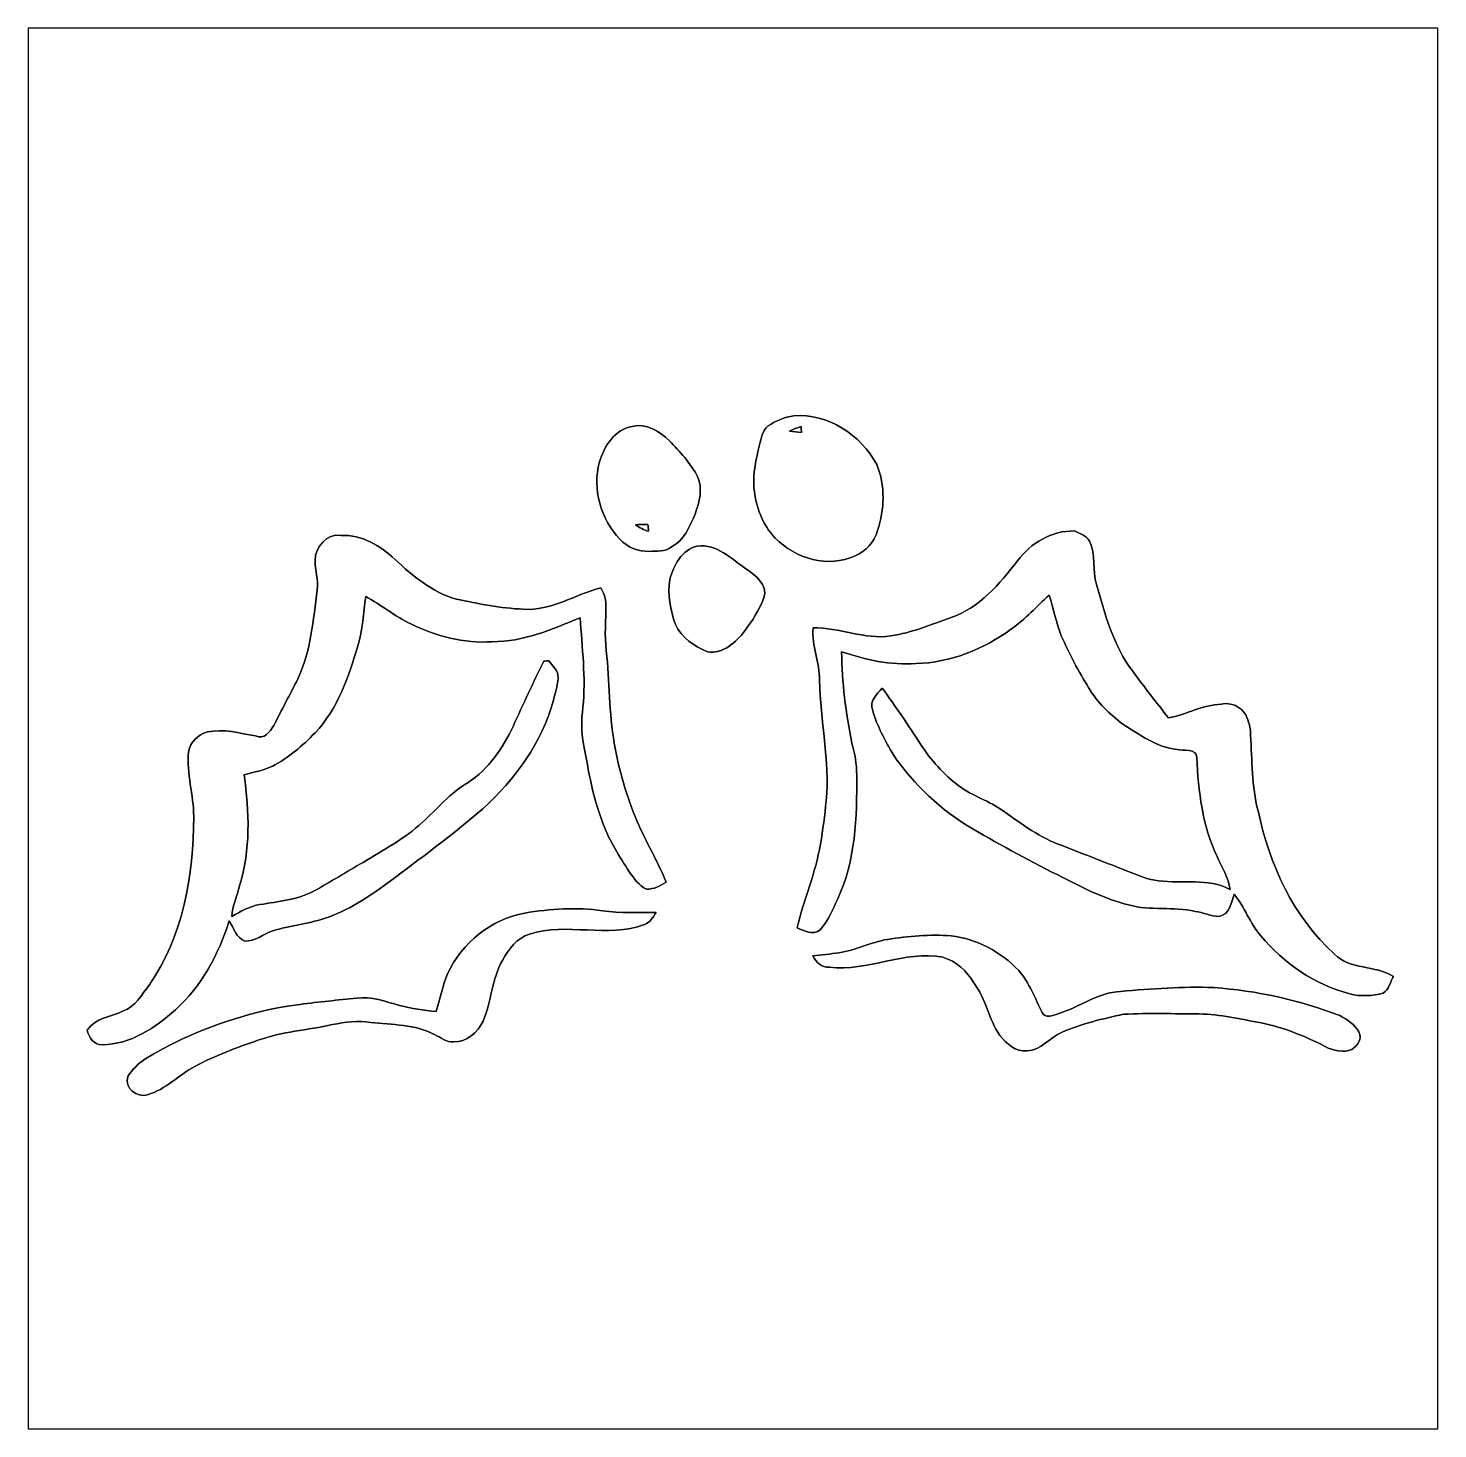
# Model space of a CAD drawing. Header units: centimetres. Extents: x -16.8 to 16.8, y -16.7 to 16.7.
import ezdxf

# ---------------------------------------------------------------- set-up
doc = ezdxf.new("R2010")
doc.units = ezdxf.units.CM
doc.header["$MEASUREMENT"] = 0
doc.layers.add('Layer 1', color=7, linetype='Continuous')

msp = doc.modelspace()

# ---------------------------------------------------------------- linework, layer by layer
at = {"layer": 'Layer 1', "color": 7}
for points, knots in [([(-16.77458, 16.66875), (-16.77458, 16.66875), (16.77458, 16.66875), (16.77458, 16.66875), (16.77458, 16.66875), (16.77458, 16.66875), (16.77458, -16.66875), (16.77458, -16.66875), (16.77458, -16.66875), (16.77458, -16.66875), (-16.77458, -16.66875), (-16.77458, -16.66875), (-16.77458, -16.66875), (-16.77458, -16.66875), (-16.77458, 16.66875), (-16.77458, 16.66875), (-16.77458, 16.66875), (-16.77458, 16.66875), (-16.77458, 16.66875), (-16.77458, 16.66875)], [0, 0, 0, 0, 0.16666667, 0.16666667, 0.16666667, 0.16666667, 0.33333333, 0.33333333, 0.33333333, 0.33333333, 0.5, 0.5, 0.5, 0.5, 0.66666667, 0.66666667, 0.66666667, 0.66666667, 1, 1, 1, 1]), ([(1.44498, 7.44008), (1.22837, 7.41151), (1.01706, 7.32931), (0.83996, 7.20125), (0.83996, 7.20125), (0.70026, 7.09542), (0.66851, 6.91021), (0.62936, 6.75111), (0.62936, 6.75111), (0.55351, 6.41385), (0.47025, 6.06989), (0.49883, 5.72135), (0.49883, 5.72135), (0.54681, 5.28814), (0.69532, 4.85105), (1.00647, 4.53425), (1.00647, 4.53425), (1.48449, 4.04001), (2.26624, 3.81423), (2.91077, 4.1081), (2.91077, 4.1081), (3.16336, 4.21816), (3.36867, 4.44147), (3.43817, 4.71029), (3.43817, 4.71029), (3.60786, 5.21406), (3.62867, 5.78626), (3.4223, 6.28191), (3.4223, 6.28191), (3.0413, 6.98041), (2.26095, 7.51346), (1.44498, 7.44008), (1.44498, 7.44008), (1.44498, 7.44008), (1.44498, 7.44008), (1.44498, 7.44008)], [0, 0, 0, 0, 0.1, 0.1, 0.1, 0.1, 0.2, 0.2, 0.2, 0.2, 0.3, 0.3, 0.3, 0.3, 0.4, 0.4, 0.4, 0.4, 0.5, 0.5, 0.5, 0.5, 0.6, 0.6, 0.6, 0.6, 0.7, 0.7, 0.7, 0.7, 0.8, 0.8, 0.8, 0.8, 1, 1, 1, 1]), ([(-2.39995, 7.19138), (-2.81234, 7.12258), (-3.06634, 6.71759), (-3.17782, 6.34577), (-3.17782, 6.34577), (-3.35562, 5.70089), (-3.14396, 4.98651), (-2.69346, 4.50286), (-2.69346, 4.50286), (-2.51531, 4.31447), (-2.25284, 4.2104), (-1.9939, 4.21499), (-1.9939, 4.21499), (-1.81575, 4.22487), (-1.6129, 4.19594), (-1.46438, 4.32188), (-1.46438, 4.32188), (-1.16769, 4.48028), (-1.02447, 4.8066), (-0.90417, 5.10293), (-0.90417, 5.10293), (-0.79693, 5.38621), (-0.71438, 5.71006), (-0.8442, 6.00146), (-0.8442, 6.00146), (-1.01459, 6.32142), (-1.26647, 6.58671), (-1.51271, 6.84847), (-1.51271, 6.84847), (-1.74449, 7.07108), (-2.06304, 7.27992), (-2.39995, 7.19138), (-2.39995, 7.19138), (-2.39995, 7.19138), (-2.39995, 7.19138), (-2.39995, 7.19138)], [0, 0, 0, 0, 0.1, 0.1, 0.1, 0.1, 0.2, 0.2, 0.2, 0.2, 0.3, 0.3, 0.3, 0.3, 0.4, 0.4, 0.4, 0.4, 0.5, 0.5, 0.5, 0.5, 0.6, 0.6, 0.6, 0.6, 0.7, 0.7, 0.7, 0.7, 0.8, 0.8, 0.8, 0.8, 1, 1, 1, 1]), ([(1.34232, 7.0799), (1.43193, 7.12435), (1.52471, 7.1561), (1.62031, 7.18749), (1.62031, 7.18749), (1.62419, 7.13987), (1.62772, 7.09189), (1.63124, 7.04391), (1.63124, 7.04391), (1.53458, 7.05485), (1.43827, 7.06684), (1.34232, 7.0799)], [0, 0, 0, 0, 0.25, 0.25, 0.25, 0.25, 0.5, 0.5, 0.5, 0.5, 1, 1, 1, 1]), ([(-2.31846, 4.85069), (-2.22109, 4.85316), (-2.12337, 4.85528), (-2.0253, 4.85669), (-2.0253, 4.85669), (-2.02071, 4.80272), (-2.01613, 4.74839), (-2.01154, 4.69406), (-2.01154, 4.69406), (-2.12266, 4.72722), (-2.22885, 4.77626), (-2.31846, 4.85069)], [0, 0, 0, 0, 0.25, 0.25, 0.25, 0.25, 0.5, 0.5, 0.5, 0.5, 1, 1, 1, 1]), ([(6.76945, 3.98921), (6.344, 3.44311), (5.87093, 2.86985), (5.19218, 2.64336), (5.19218, 2.64336), (4.72299, 2.47086), (4.25485, 2.28106), (3.75849, 2.2031), (3.75849, 2.2031), (3.12984, 2.10996), (2.52977, 2.4063), (1.90571, 2.39501), (1.90571, 2.39501), (1.86478, 1.96991), (2.06481, 1.57021), (2.06199, 1.14723), (2.06199, 1.14723), (2.07363, 0.18768), (2.31246, -0.76094), (2.21686, -1.72261), (2.21686, -1.72261), (2.18369, -2.06728), (2.14171, -2.41194), (2.08139, -2.75343), (2.08139, -2.75343), (1.96533, -3.4357), (1.68698, -4.07529), (1.52435, -4.74627), (1.52435, -4.74627), (1.6951, -4.81083), (1.90676, -4.93642), (2.07186, -4.78825), (2.07186, -4.78825), (2.26695, -4.59105), (2.36996, -4.32012), (2.48461, -4.07141), (2.48461, -4.07141), (2.92029, -3.15172), (2.9531, -2.10855), (2.94464, -1.11054), (2.94464, -1.11054), (2.94675, -0.85019), (2.89772, -0.59549), (2.8321, -0.34537), (2.8321, -0.34537), (2.68499, 0.3683), (2.59186, 1.09573), (2.5848, 1.82527), (2.5848, 1.82527), (3.15419, 1.63759), (3.7525, 1.50248), (4.3561, 1.54411), (4.3561, 1.54411), (5.17701, 1.56916), (5.96935, 1.88383), (6.62517, 2.36961), (6.62517, 2.36961), (6.95819, 2.59962), (7.22454, 2.90513), (7.52404, 3.17288), (7.52404, 3.17288), (7.626, 2.85186), (7.69585, 2.5206), (7.81438, 2.20521), (7.81438, 2.20521), (8.00594, 1.77624), (8.22219, 1.35749), (8.47266, 0.95956), (8.47266, 0.95956), (8.67304, 0.61983), (8.96514, 0.34502), (9.27594, 0.10654), (9.27594, 0.10654), (9.67599, -0.14711), (10.08204, -0.44485), (10.56746, -0.49777), (10.56746, -0.49777), (10.71139, -0.54681), (11.03101, -0.45755), (11.03947, -0.6925), (11.03947, -0.6925), (11.07264, -1.49543), (11.17353, -2.31528), (11.52066, -3.04976), (11.52066, -3.04976), (11.62932, -3.30659), (11.79301, -3.54824), (11.83146, -3.83011), (11.83146, -3.83011), (11.30723, -3.55459), (10.69446, -3.69288), (10.13072, -3.6262), (10.13072, -3.6262), (9.87496, -3.60116), (9.64177, -3.49074), (9.40541, -3.39972), (9.40541, -3.39972), (8.88118, -3.19723), (8.35766, -2.99332), (7.83484, -2.78765), (7.83484, -2.78765), (7.31767, -2.60773), (6.87493, -2.27542), (6.43255, -1.96286), (6.43255, -1.96286), (6.102, -1.72332), (5.70124, -1.60796), (5.37245, -1.36525), (5.37245, -1.36525), (5.01438, -1.09008), (4.70359, -0.75318), (4.46334, -0.37006), (4.46334, -0.37006), (4.17442, 0.08361), (3.86327, 0.52246), (3.55388, 0.96238), (3.55388, 0.96238), (3.41947, 0.81986), (3.23779, 0.64664), (3.32493, 0.43039), (3.32493, 0.43039), (3.43006, 0.05468), (3.62338, -0.29175), (3.8167, -0.62865), (3.8167, -0.62865), (4.30812, -1.33809), (4.95018, -1.94451), (5.6956, -2.38231), (5.6956, -2.38231), (6.40045, -2.79329), (7.11835, -3.18276), (7.84825, -3.54718), (7.84825, -3.54718), (8.35131, -3.80753), (8.86425, -4.06153), (9.4167, -4.19911), (9.4167, -4.19911), (9.93316, -4.34305), (10.47997, -4.2351), (11.00102, -4.35257), (11.00102, -4.35257), (11.19117, -4.38326), (11.37426, -4.46652), (11.56794, -4.47252), (11.56794, -4.47252), (11.81347, -4.43336), (11.86886, -4.13879), (11.92495, -3.94406), (11.92495, -3.94406), (12.17859, -4.24533), (12.30207, -4.63479), (12.56206, -4.9343), (12.56206, -4.9343), (13.10852, -5.58871), (13.849, -6.09988), (14.67944, -6.31507), (14.67944, -6.31507), (14.94014, -6.38528), (15.21848, -6.36693), (15.47671, -6.2992), (15.47671, -6.2992), (15.61006, -6.21065), (15.64605, -6.03744), (15.71696, -5.90268), (15.71696, -5.90268), (15.28445, -5.62363), (14.69425, -5.75239), (14.31678, -5.36787), (14.31678, -5.36787), (13.32865, -4.49263), (12.77091, -3.23321), (12.49645, -1.96356), (12.49645, -1.96356), (12.34687, -1.37407), (12.35181, -0.762), (12.32041, -0.15875), (12.32041, -0.15875), (12.32288, 0.00811), (12.27279, 0.17039), (12.20858, 0.32173), (12.20858, 0.32173), (12.0904, 0.51611), (11.85369, 0.63571), (11.62544, 0.57891), (11.62544, 0.57891), (11.18164, 0.56621), (10.79253, 0.33267), (10.36355, 0.25188), (10.36355, 0.25188), (10.07745, 0.62018), (9.78852, 0.98672), (9.5123, 1.36208), (9.5123, 1.36208), (9.05827, 1.9685), (8.85084, 2.71004), (8.65258, 3.42971), (8.65258, 3.42971), (8.54922, 3.76626), (8.63847, 4.13914), (8.48325, 4.46087), (8.48325, 4.46087), (8.40987, 4.5914), (8.25712, 4.64961), (8.12624, 4.70112), (8.12624, 4.70112), (7.5879, 4.71629), (7.08519, 4.41113), (6.76945, 3.98921), (6.76945, 3.98921), (6.76945, 3.98921), (6.76945, 3.98921), (6.76945, 3.98921)], [0, 0, 0, 0, 0.01851852, 0.01851852, 0.01851852, 0.01851852, 0.03703704, 0.03703704, 0.03703704, 0.03703704, 0.05555556, 0.05555556, 0.05555556, 0.05555556, 0.07407407, 0.07407407, 0.07407407, 0.07407407, 0.09259259, 0.09259259, 0.09259259, 0.09259259, 0.11111111, 0.11111111, 0.11111111, 0.11111111, 0.12962963, 0.12962963, 0.12962963, 0.12962963, 0.14814815, 0.14814815, 0.14814815, 0.14814815, 0.16666667, 0.16666667, 0.16666667, 0.16666667, 0.18518519, 0.18518519, 0.18518519, 0.18518519, 0.2037037, 0.2037037, 0.2037037, 0.2037037, 0.22222222, 0.22222222, 0.22222222, 0.22222222, 0.24074074, 0.24074074, 0.24074074, 0.24074074, 0.25925926, 0.25925926, 0.25925926, 0.25925926, 0.27777778, 0.27777778, 0.27777778, 0.27777778, 0.2962963, 0.2962963, 0.2962963, 0.2962963, 0.31481481, 0.31481481, 0.31481481, 0.31481481, 0.33333333, 0.33333333, 0.33333333, 0.33333333, 0.35185185, 0.35185185, 0.35185185, 0.35185185, 0.37037037, 0.37037037, 0.37037037, 0.37037037, 0.38888889, 0.38888889, 0.38888889, 0.38888889, 0.40740741, 0.40740741, 0.40740741, 0.40740741, 0.42592593, 0.42592593, 0.42592593, 0.42592593, 0.44444444, 0.44444444, 0.44444444, 0.44444444, 0.46296296, 0.46296296, 0.46296296, 0.46296296, 0.48148148, 0.48148148, 0.48148148, 0.48148148, 0.5, 0.5, 0.5, 0.5, 0.51851852, 0.51851852, 0.51851852, 0.51851852, 0.53703704, 0.53703704, 0.53703704, 0.53703704, 0.55555556, 0.55555556, 0.55555556, 0.55555556, 0.57407407, 0.57407407, 0.57407407, 0.57407407, 0.59259259, 0.59259259, 0.59259259, 0.59259259, 0.61111111, 0.61111111, 0.61111111, 0.61111111, 0.62962963, 0.62962963, 0.62962963, 0.62962963, 0.64814815, 0.64814815, 0.64814815, 0.64814815, 0.66666667, 0.66666667, 0.66666667, 0.66666667, 0.68518519, 0.68518519, 0.68518519, 0.68518519, 0.7037037, 0.7037037, 0.7037037, 0.7037037, 0.72222222, 0.72222222, 0.72222222, 0.72222222, 0.74074074, 0.74074074, 0.74074074, 0.74074074, 0.75925926, 0.75925926, 0.75925926, 0.75925926, 0.77777778, 0.77777778, 0.77777778, 0.77777778, 0.7962963, 0.7962963, 0.7962963, 0.7962963, 0.81481481, 0.81481481, 0.81481481, 0.81481481, 0.83333333, 0.83333333, 0.83333333, 0.83333333, 0.85185185, 0.85185185, 0.85185185, 0.85185185, 0.87037037, 0.87037037, 0.87037037, 0.87037037, 0.88888889, 0.88888889, 0.88888889, 0.88888889, 0.90740741, 0.90740741, 0.90740741, 0.90740741, 0.92592593, 0.92592593, 0.92592593, 0.92592593, 0.94444444, 0.94444444, 0.94444444, 0.94444444, 0.96296296, 0.96296296, 0.96296296, 0.96296296, 1, 1, 1, 1]), ([(-9.94481, 4.00226), (-9.95433, 3.76661), (-9.86226, 3.53624), (-9.89365, 3.30094), (-9.89365, 3.30094), (-9.9882, 2.58516), (-10.04711, 1.8475), (-10.35579, 1.18357), (-10.35579, 1.18357), (-10.54594, 0.81139), (-10.73997, 0.44062), (-10.93153, 0.06914), (-10.93153, 0.06914), (-11.01937, -0.07938), (-11.15871, -0.27199), (-11.36086, -0.1718), (-11.36086, -0.1718), (-11.74115, -0.11853), (-12.12427, 0.00247), (-12.51056, -0.08255), (-12.51056, -0.08255), (-12.73704, -0.13829), (-12.91731, -0.32103), (-12.95541, -0.55174), (-12.95541, -0.55174), (-13.01962, -1.0735), (-12.82947, -1.58009), (-12.83617, -2.10044), (-12.83617, -2.10044), (-12.833, -3.48968), (-13.08664, -4.94736), (-13.89592, -6.10799), (-13.89592, -6.10799), (-14.07513, -6.33166), (-14.22506, -6.62587), (-14.51434, -6.72359), (-14.51434, -6.72359), (-14.80361, -6.87035), (-15.18461, -6.88622), (-15.37159, -7.18397), (-15.37159, -7.18397), (-15.33102, -7.34519), (-15.20402, -7.54451), (-15.01316, -7.52792), (-15.01316, -7.52792), (-14.34218, -7.52158), (-13.75445, -7.1247), (-13.27115, -6.69678), (-13.27115, -6.69678), (-12.64673, -6.1341), (-12.24527, -5.37175), (-11.98739, -4.58153), (-11.98739, -4.58153), (-11.87697, -4.74698), (-11.82511, -4.98122), (-11.62015, -5.05883), (-11.62015, -5.05883), (-11.37003, -5.06977), (-11.17988, -4.89303), (-10.95551, -4.81824), (-10.95551, -4.81824), (-10.55511, -4.68665), (-10.12931, -4.65878), (-9.72961, -4.52367), (-9.72961, -4.52367), (-9.1761, -4.33881), (-8.6801, -4.0192), (-8.21478, -3.67348), (-8.21478, -3.67348), (-7.44926, -3.10233), (-6.67808, -2.53647), (-5.95595, -1.91029), (-5.95595, -1.91029), (-5.19254, -1.21144), (-4.53637, -0.33867), (-4.27531, 0.67733), (-4.27531, 0.67733), (-4.2224, 0.87242), (-4.15396, 1.06892), (-4.16595, 1.27423), (-4.16595, 1.27423), (-4.18818, 1.41217), (-4.30777, 1.50389), (-4.38397, 1.61184), (-4.38397, 1.61184), (-4.41254, 1.60937), (-4.47005, 1.60514), (-4.49898, 1.60302), (-4.49898, 1.60302), (-4.76179, 1.09396), (-4.99286, 0.56974), (-5.23381, 0.05009), (-5.23381, 0.05009), (-5.48111, -0.46743), (-5.81343, -0.96555), (-6.30238, -1.2827), (-6.30238, -1.2827), (-6.73065, -1.52224), (-7.02769, -1.92158), (-7.3974, -2.23379), (-7.3974, -2.23379), (-7.81015, -2.6289), (-8.32485, -2.88643), (-8.80498, -3.18699), (-8.80498, -3.18699), (-9.19268, -3.41136), (-9.57439, -3.64596), (-9.96633, -3.86292), (-9.96633, -3.86292), (-10.36391, -4.08023), (-10.82181, -4.11798), (-11.26031, -4.191), (-11.26031, -4.191), (-11.5062, -4.22451), (-11.71469, -4.36139), (-11.93024, -4.47252), (-11.93024, -4.47252), (-11.90801, -4.22134), (-11.80677, -3.98604), (-11.74433, -3.74403), (-11.74433, -3.74403), (-11.47692, -2.88996), (-11.5129, -1.98085), (-11.63214, -1.10455), (-11.63214, -1.10455), (-11.40672, -1.0347), (-11.16894, -1.00013), (-10.95587, -0.89535), (-10.95587, -0.89535), (-10.57522, -0.69568), (-10.24714, -0.41099), (-9.94833, -0.10548), (-9.94833, -0.10548), (-9.40541, 0.46496), (-9.14788, 1.23014), (-8.92775, 1.96956), (-8.92775, 1.96956), (-8.80357, 2.34738), (-8.80674, 2.74955), (-8.74219, 3.13831), (-8.74219, 3.13831), (-8.37001, 2.94816), (-8.05215, 2.66629), (-7.6708, 2.49132), (-7.6708, 2.49132), (-7.07319, 2.1904), (-6.40433, 2.02247), (-5.73229, 2.06481), (-5.73229, 2.06481), (-4.99286, 2.06163), (-4.30495, 2.35903), (-3.63608, 2.63737), (-3.63608, 2.63737), (-3.59728, 1.92476), (-3.49814, 1.21179), (-3.57082, 0.49706), (-3.57082, 0.49706), (-3.6128, 0.20708), (-3.6135, -0.08784), (-3.55635, -0.37606), (-3.55635, -0.37606), (-3.43641, -1.01635), (-3.33093, -1.66688), (-3.08645, -2.27471), (-3.08645, -2.27471), (-2.93758, -2.68393), (-2.70051, -3.05329), (-2.4638, -3.41595), (-2.4638, -3.41595), (-2.34844, -3.56447), (-2.24226, -3.74826), (-2.05811, -3.82094), (-2.05811, -3.82094), (-1.88524, -3.83081), (-1.7339, -3.74509), (-1.5942, -3.65619), (-1.5942, -3.65619), (-1.78647, -3.15701), (-2.07469, -2.70263), (-2.28106, -2.21015), (-2.28106, -2.21015), (-2.53683, -1.61572), (-2.71392, -0.98848), (-2.82504, -0.35172), (-2.82504, -0.35172), (-2.95663, 0.37606), (-2.93123, 1.12007), (-3.01519, 1.85314), (-3.01519, 1.85314), (-3.06458, 2.2158), (-3.02048, 2.58092), (-3.02789, 2.94464), (-3.02789, 2.94464), (-3.01625, 3.09069), (-3.07481, 3.22333), (-3.14607, 3.34504), (-3.14607, 3.34504), (-3.7652, 3.19052), (-4.33176, 2.79224), (-4.99181, 2.84021), (-4.99181, 2.84021), (-5.5312, 2.86032), (-6.06249, 2.97462), (-6.59059, 3.07834), (-6.59059, 3.07834), (-7.15539, 3.24026), (-7.62035, 3.62832), (-8.04157, 4.02308), (-8.04157, 4.02308), (-8.39223, 4.34763), (-8.83603, 4.61857), (-9.33168, 4.59705), (-9.33168, 4.59705), (-9.66752, 4.64714), (-9.94692, 4.318), (-9.94481, 4.00226), (-9.94481, 4.00226), (-9.94481, 4.00226), (-9.94481, 4.00226), (-9.94481, 4.00226)], [0, 0, 0, 0, 0.01785714, 0.01785714, 0.01785714, 0.01785714, 0.03571429, 0.03571429, 0.03571429, 0.03571429, 0.05357143, 0.05357143, 0.05357143, 0.05357143, 0.07142857, 0.07142857, 0.07142857, 0.07142857, 0.08928571, 0.08928571, 0.08928571, 0.08928571, 0.10714286, 0.10714286, 0.10714286, 0.10714286, 0.125, 0.125, 0.125, 0.125, 0.14285714, 0.14285714, 0.14285714, 0.14285714, 0.16071429, 0.16071429, 0.16071429, 0.16071429, 0.17857143, 0.17857143, 0.17857143, 0.17857143, 0.19642857, 0.19642857, 0.19642857, 0.19642857, 0.21428571, 0.21428571, 0.21428571, 0.21428571, 0.23214286, 0.23214286, 0.23214286, 0.23214286, 0.25, 0.25, 0.25, 0.25, 0.26785714, 0.26785714, 0.26785714, 0.26785714, 0.28571429, 0.28571429, 0.28571429, 0.28571429, 0.30357143, 0.30357143, 0.30357143, 0.30357143, 0.32142857, 0.32142857, 0.32142857, 0.32142857, 0.33928571, 0.33928571, 0.33928571, 0.33928571, 0.35714286, 0.35714286, 0.35714286, 0.35714286, 0.375, 0.375, 0.375, 0.375, 0.39285714, 0.39285714, 0.39285714, 0.39285714, 0.41071429, 0.41071429, 0.41071429, 0.41071429, 0.42857143, 0.42857143, 0.42857143, 0.42857143, 0.44642857, 0.44642857, 0.44642857, 0.44642857, 0.46428571, 0.46428571, 0.46428571, 0.46428571, 0.48214286, 0.48214286, 0.48214286, 0.48214286, 0.5, 0.5, 0.5, 0.5, 0.51785714, 0.51785714, 0.51785714, 0.51785714, 0.53571429, 0.53571429, 0.53571429, 0.53571429, 0.55357143, 0.55357143, 0.55357143, 0.55357143, 0.57142857, 0.57142857, 0.57142857, 0.57142857, 0.58928571, 0.58928571, 0.58928571, 0.58928571, 0.60714286, 0.60714286, 0.60714286, 0.60714286, 0.625, 0.625, 0.625, 0.625, 0.64285714, 0.64285714, 0.64285714, 0.64285714, 0.66071429, 0.66071429, 0.66071429, 0.66071429, 0.67857143, 0.67857143, 0.67857143, 0.67857143, 0.69642857, 0.69642857, 0.69642857, 0.69642857, 0.71428571, 0.71428571, 0.71428571, 0.71428571, 0.73214286, 0.73214286, 0.73214286, 0.73214286, 0.75, 0.75, 0.75, 0.75, 0.76785714, 0.76785714, 0.76785714, 0.76785714, 0.78571429, 0.78571429, 0.78571429, 0.78571429, 0.80357143, 0.80357143, 0.80357143, 0.80357143, 0.82142857, 0.82142857, 0.82142857, 0.82142857, 0.83928571, 0.83928571, 0.83928571, 0.83928571, 0.85714286, 0.85714286, 0.85714286, 0.85714286, 0.875, 0.875, 0.875, 0.875, 0.89285714, 0.89285714, 0.89285714, 0.89285714, 0.91071429, 0.91071429, 0.91071429, 0.91071429, 0.92857143, 0.92857143, 0.92857143, 0.92857143, 0.94642857, 0.94642857, 0.94642857, 0.94642857, 0.96428571, 0.96428571, 0.96428571, 0.96428571, 1, 1, 1, 1]), ([(-0.84914, 4.33917), (-1.21567, 4.26297), (-1.41076, 3.87914), (-1.50566, 3.5493), (-1.50566, 3.5493), (-1.56669, 3.18876), (-1.48978, 2.81481), (-1.37195, 2.47297), (-1.37195, 2.47297), (-1.22626, 2.15971), (-0.91828, 1.95792), (-0.60995, 1.82598), (-0.60995, 1.82598), (-0.23142, 1.7586), (0.06597, 2.06199), (0.28434, 2.32445), (0.28434, 2.32445), (0.45508, 2.57175), (0.63676, 2.82363), (0.73484, 3.11044), (0.73484, 3.11044), (0.83256, 3.42371), (0.53375, 3.65548), (0.30445, 3.80012), (0.30445, 3.80012), (-0.04128, 4.04107), (-0.38735, 4.40372), (-0.84914, 4.33917), (-0.84914, 4.33917), (-0.84914, 4.33917), (-0.84914, 4.33917), (-0.84914, 4.33917)], [0, 0, 0, 0, 0.11111111, 0.11111111, 0.11111111, 0.11111111, 0.22222222, 0.22222222, 0.22222222, 0.22222222, 0.33333333, 0.33333333, 0.33333333, 0.33333333, 0.44444444, 0.44444444, 0.44444444, 0.44444444, 0.55555556, 0.55555556, 0.55555556, 0.55555556, 0.66666667, 0.66666667, 0.66666667, 0.66666667, 0.77777778, 0.77777778, 0.77777778, 0.77777778, 1, 1, 1, 1]), ([(-4.95406, -4.39455), (-5.75345, -4.53884), (-6.45513, -5.10152), (-6.79274, -5.83671), (-6.79274, -5.83671), (-6.92115, -6.12458), (-6.9663, -6.43855), (-7.06579, -6.73594), (-7.06579, -6.73594), (-7.3593, -6.70595), (-7.65246, -6.6675), (-7.9375, -6.58918), (-7.9375, -6.58918), (-8.27052, -6.50064), (-8.60707, -6.36799), (-8.95773, -6.4202), (-8.95773, -6.4202), (-9.40682, -6.46007), (-9.85485, -6.51051), (-10.30217, -6.56661), (-10.30217, -6.56661), (-11.60851, -6.737), (-12.87321, -7.1942), (-14.00104, -7.87188), (-14.00104, -7.87188), (-14.15486, -7.98442), (-14.30443, -8.11671), (-14.39968, -8.28393), (-14.39968, -8.28393), (-14.50411, -8.55345), (-14.1799, -8.80392), (-13.93261, -8.71573), (-13.93261, -8.71573), (-13.49975, -8.59825), (-13.19777, -8.24406), (-12.80724, -8.04474), (-12.80724, -8.04474), (-12.33135, -7.78475), (-11.82017, -7.59742), (-11.309, -7.42139), (-11.309, -7.42139), (-10.73538, -7.21713), (-10.12331, -7.17726), (-9.5317, -7.04885), (-9.5317, -7.04885), (-9.23219, -6.98288), (-8.92598, -6.95043), (-8.62048, -6.99417), (-8.62048, -6.99417), (-8.11177, -7.06226), (-7.56849, -7.03157), (-7.10459, -7.28416), (-7.10459, -7.28416), (-6.95995, -7.35189), (-6.82096, -7.46972), (-6.65163, -7.45984), (-6.65163, -7.45984), (-6.33624, -7.46972), (-6.07871, -7.2323), (-5.94466, -6.96736), (-5.94466, -6.96736), (-5.75204, -6.49852), (-5.74322, -5.96547), (-5.48887, -5.51886), (-5.48887, -5.51886), (-5.33753, -5.25992), (-5.14668, -4.98828), (-4.8454, -4.89409), (-4.8454, -4.89409), (-3.95288, -4.60481), (-2.98909, -4.9978), (-2.10397, -4.66654), (-2.10397, -4.66654), (-1.97273, -4.61857), (-1.90006, -4.49227), (-1.83056, -4.37974), (-1.83056, -4.37974), (-2.25566, -4.36598), (-2.68393, -4.4069), (-3.1055, -4.33705), (-3.1055, -4.33705), (-3.71934, -4.25168), (-4.34552, -4.2866), (-4.95406, -4.39455), (-4.95406, -4.39455), (-4.95406, -4.39455), (-4.95406, -4.39455), (-4.95406, -4.39455)], [0, 0, 0, 0, 0.04347826, 0.04347826, 0.04347826, 0.04347826, 0.08695652, 0.08695652, 0.08695652, 0.08695652, 0.13043478, 0.13043478, 0.13043478, 0.13043478, 0.17391304, 0.17391304, 0.17391304, 0.17391304, 0.2173913, 0.2173913, 0.2173913, 0.2173913, 0.26086957, 0.26086957, 0.26086957, 0.26086957, 0.30434783, 0.30434783, 0.30434783, 0.30434783, 0.34782609, 0.34782609, 0.34782609, 0.34782609, 0.39130435, 0.39130435, 0.39130435, 0.39130435, 0.43478261, 0.43478261, 0.43478261, 0.43478261, 0.47826087, 0.47826087, 0.47826087, 0.47826087, 0.52173913, 0.52173913, 0.52173913, 0.52173913, 0.56521739, 0.56521739, 0.56521739, 0.56521739, 0.60869565, 0.60869565, 0.60869565, 0.60869565, 0.65217391, 0.65217391, 0.65217391, 0.65217391, 0.69565217, 0.69565217, 0.69565217, 0.69565217, 0.73913043, 0.73913043, 0.73913043, 0.73913043, 0.7826087, 0.7826087, 0.7826087, 0.7826087, 0.82608696, 0.82608696, 0.82608696, 0.82608696, 0.86956522, 0.86956522, 0.86956522, 0.86956522, 0.91304348, 0.91304348, 0.91304348, 0.91304348, 1, 1, 1, 1]), ([(3.67489, -5.01826), (3.28154, -5.09235), (2.91747, -5.27756), (2.52095, -5.33823), (2.52095, -5.33823), (2.31458, -5.36716), (2.10714, -5.38656), (1.90077, -5.41338), (1.90077, -5.41338), (1.97591, -5.56084), (2.11067, -5.69701), (2.29306, -5.68396), (2.29306, -5.68396), (3.21028, -5.78767), (4.07705, -5.27121), (4.99604, -5.44654), (4.99604, -5.44654), (5.31072, -5.53614), (5.56542, -5.77462), (5.73158, -6.05084), (5.73158, -6.05084), (6.01733, -6.42902), (6.09, -6.91339), (6.34682, -7.30638), (6.34682, -7.30638), (6.51122, -7.49335), (6.72747, -7.70961), (7.00158, -7.67292), (7.00158, -7.67292), (7.33601, -7.66445), (7.54027, -7.34801), (7.83061, -7.22559), (7.83061, -7.22559), (8.30051, -7.0291), (8.79934, -6.90633), (9.29675, -6.8012), (9.29675, -6.8012), (9.89542, -6.77333), (10.49584, -6.78744), (11.09557, -6.79521), (11.09557, -6.79521), (11.59475, -6.80156), (12.0837, -6.91374), (12.57124, -7.00864), (12.57124, -7.00864), (13.10464, -7.11306), (13.61087, -7.32155), (14.09347, -7.56814), (14.09347, -7.56814), (14.28327, -7.67609), (14.52104, -7.71772), (14.72953, -7.6387), (14.72953, -7.6387), (14.86288, -7.55967), (14.98741, -7.37623), (14.89816, -7.22348), (14.89816, -7.22348), (14.80044, -7.04321), (14.62052, -6.92291), (14.44131, -6.83472), (14.44131, -6.83472), (13.48281, -6.46148), (12.46752, -6.23958), (11.44199, -6.16656), (11.44199, -6.16656), (10.70187, -6.1401), (9.96103, -6.19196), (9.22443, -6.25757), (9.22443, -6.25757), (8.6808, -6.28403), (8.24265, -6.63822), (7.73501, -6.78815), (7.73501, -6.78815), (7.61541, -6.83225), (7.43691, -6.90633), (7.35753, -6.75958), (7.35753, -6.75958), (7.18714, -6.41809), (7.05309, -6.0512), (6.8005, -5.75839), (6.8005, -5.75839), (6.37293, -5.32059), (5.8039, -5.00168), (5.18971, -4.93783), (5.18971, -4.93783), (4.68348, -4.89373), (4.17548, -4.94489), (3.67489, -5.01826)], [0, 0, 0, 0, 0.04347826, 0.04347826, 0.04347826, 0.04347826, 0.08695652, 0.08695652, 0.08695652, 0.08695652, 0.13043478, 0.13043478, 0.13043478, 0.13043478, 0.17391304, 0.17391304, 0.17391304, 0.17391304, 0.2173913, 0.2173913, 0.2173913, 0.2173913, 0.26086957, 0.26086957, 0.26086957, 0.26086957, 0.30434783, 0.30434783, 0.30434783, 0.30434783, 0.34782609, 0.34782609, 0.34782609, 0.34782609, 0.39130435, 0.39130435, 0.39130435, 0.39130435, 0.43478261, 0.43478261, 0.43478261, 0.43478261, 0.47826087, 0.47826087, 0.47826087, 0.47826087, 0.52173913, 0.52173913, 0.52173913, 0.52173913, 0.56521739, 0.56521739, 0.56521739, 0.56521739, 0.60869565, 0.60869565, 0.60869565, 0.60869565, 0.65217391, 0.65217391, 0.65217391, 0.65217391, 0.69565217, 0.69565217, 0.69565217, 0.69565217, 0.73913043, 0.73913043, 0.73913043, 0.73913043, 0.7826087, 0.7826087, 0.7826087, 0.7826087, 0.82608696, 0.82608696, 0.82608696, 0.82608696, 0.86956522, 0.86956522, 0.86956522, 0.86956522, 0.91304348, 0.91304348, 0.91304348, 0.91304348, 1, 1, 1, 1])]:
    msp.add_open_spline(points, degree=3, knots=knots, dxfattribs=at)
at = {"layer": 'Layer 1'}
for points, knots in [([(1.44498, 7.44008), (2.26095, 7.51346), (3.0413, 6.98041), (3.4223, 6.28191), (3.4223, 6.28191), (3.62867, 5.78626), (3.60786, 5.21406), (3.43817, 4.71029), (3.43817, 4.71029), (3.36867, 4.44147), (3.16336, 4.21816), (2.91077, 4.1081), (2.91077, 4.1081), (2.26624, 3.81423), (1.48449, 4.04001), (1.00647, 4.53425), (1.00647, 4.53425), (0.69532, 4.85105), (0.54681, 5.28814), (0.49883, 5.72135), (0.49883, 5.72135), (0.47025, 6.06989), (0.55351, 6.41385), (0.62936, 6.75111), (0.62936, 6.75111), (0.66851, 6.91021), (0.70026, 7.09542), (0.83996, 7.20125), (0.83996, 7.20125), (1.01706, 7.32931), (1.22837, 7.41151), (1.44498, 7.44008), (1.44498, 7.44008), (1.44498, 7.44008), (1.44498, 7.44008), (1.44498, 7.44008)], [0, 0, 0, 0, 0.1, 0.1, 0.1, 0.1, 0.2, 0.2, 0.2, 0.2, 0.3, 0.3, 0.3, 0.3, 0.4, 0.4, 0.4, 0.4, 0.5, 0.5, 0.5, 0.5, 0.6, 0.6, 0.6, 0.6, 0.7, 0.7, 0.7, 0.7, 0.8, 0.8, 0.8, 0.8, 1, 1, 1, 1]), ([(-2.39995, 7.19138), (-2.06304, 7.27992), (-1.74449, 7.07108), (-1.51271, 6.84847), (-1.51271, 6.84847), (-1.26647, 6.58671), (-1.01459, 6.32142), (-0.8442, 6.00146), (-0.8442, 6.00146), (-0.71438, 5.71006), (-0.79693, 5.38621), (-0.90417, 5.10293), (-0.90417, 5.10293), (-1.02447, 4.8066), (-1.16769, 4.48028), (-1.46438, 4.32188), (-1.46438, 4.32188), (-1.6129, 4.19594), (-1.81575, 4.22487), (-1.9939, 4.21499), (-1.9939, 4.21499), (-2.25284, 4.2104), (-2.51531, 4.31447), (-2.69346, 4.50286), (-2.69346, 4.50286), (-3.14396, 4.98651), (-3.35562, 5.70089), (-3.17782, 6.34577), (-3.17782, 6.34577), (-3.06634, 6.71759), (-2.81234, 7.12258), (-2.39995, 7.19138), (-2.39995, 7.19138), (-2.39995, 7.19138), (-2.39995, 7.19138), (-2.39995, 7.19138)], [0, 0, 0, 0, 0.1, 0.1, 0.1, 0.1, 0.2, 0.2, 0.2, 0.2, 0.3, 0.3, 0.3, 0.3, 0.4, 0.4, 0.4, 0.4, 0.5, 0.5, 0.5, 0.5, 0.6, 0.6, 0.6, 0.6, 0.7, 0.7, 0.7, 0.7, 0.8, 0.8, 0.8, 0.8, 1, 1, 1, 1]), ([(1.34232, 7.0799), (1.43827, 7.06684), (1.53458, 7.05485), (1.63124, 7.04391), (1.63124, 7.04391), (1.62772, 7.09189), (1.62419, 7.13987), (1.62031, 7.18749), (1.62031, 7.18749), (1.52471, 7.1561), (1.43193, 7.12435), (1.34232, 7.0799)], [0, 0, 0, 0, 0.25, 0.25, 0.25, 0.25, 0.5, 0.5, 0.5, 0.5, 1, 1, 1, 1]), ([(-2.31846, 4.85069), (-2.22885, 4.77626), (-2.12266, 4.72722), (-2.01154, 4.69406), (-2.01154, 4.69406), (-2.01613, 4.74839), (-2.02071, 4.80272), (-2.0253, 4.85669), (-2.0253, 4.85669), (-2.12337, 4.85528), (-2.22109, 4.85316), (-2.31846, 4.85069)], [0, 0, 0, 0, 0.25, 0.25, 0.25, 0.25, 0.5, 0.5, 0.5, 0.5, 1, 1, 1, 1]), ([(6.76945, 3.98921), (7.08519, 4.41113), (7.5879, 4.71629), (8.12624, 4.70112), (8.12624, 4.70112), (8.25712, 4.64961), (8.40987, 4.5914), (8.48325, 4.46087), (8.48325, 4.46087), (8.63847, 4.13914), (8.54922, 3.76626), (8.65258, 3.42971), (8.65258, 3.42971), (8.85084, 2.71004), (9.05827, 1.9685), (9.5123, 1.36208), (9.5123, 1.36208), (9.78852, 0.98672), (10.07745, 0.62018), (10.36355, 0.25188), (10.36355, 0.25188), (10.79253, 0.33267), (11.18164, 0.56621), (11.62544, 0.57891), (11.62544, 0.57891), (11.85369, 0.63571), (12.0904, 0.51611), (12.20858, 0.32173), (12.20858, 0.32173), (12.27279, 0.17039), (12.32288, 0.00811), (12.32041, -0.15875), (12.32041, -0.15875), (12.35181, -0.762), (12.34687, -1.37407), (12.49645, -1.96356), (12.49645, -1.96356), (12.77091, -3.23321), (13.32865, -4.49263), (14.31678, -5.36787), (14.31678, -5.36787), (14.69425, -5.75239), (15.28445, -5.62363), (15.71696, -5.90268), (15.71696, -5.90268), (15.64605, -6.03744), (15.61006, -6.21065), (15.47671, -6.2992), (15.47671, -6.2992), (15.21848, -6.36693), (14.94014, -6.38528), (14.67944, -6.31507), (14.67944, -6.31507), (13.849, -6.09988), (13.10852, -5.58871), (12.56206, -4.9343), (12.56206, -4.9343), (12.30207, -4.63479), (12.17859, -4.24533), (11.92495, -3.94406), (11.92495, -3.94406), (11.86886, -4.13879), (11.81347, -4.43336), (11.56794, -4.47252), (11.56794, -4.47252), (11.37426, -4.46652), (11.19117, -4.38326), (11.00102, -4.35257), (11.00102, -4.35257), (10.47997, -4.2351), (9.93316, -4.34305), (9.4167, -4.19911), (9.4167, -4.19911), (8.86425, -4.06153), (8.35131, -3.80753), (7.84825, -3.54718), (7.84825, -3.54718), (7.11835, -3.18276), (6.40045, -2.79329), (5.6956, -2.38231), (5.6956, -2.38231), (4.95018, -1.94451), (4.30812, -1.33809), (3.8167, -0.62865), (3.8167, -0.62865), (3.62338, -0.29175), (3.43006, 0.05468), (3.32493, 0.43039), (3.32493, 0.43039), (3.23779, 0.64664), (3.41947, 0.81986), (3.55388, 0.96238), (3.55388, 0.96238), (3.86327, 0.52246), (4.17442, 0.08361), (4.46334, -0.37006), (4.46334, -0.37006), (4.70359, -0.75318), (5.01438, -1.09008), (5.37245, -1.36525), (5.37245, -1.36525), (5.70124, -1.60796), (6.102, -1.72332), (6.43255, -1.96286), (6.43255, -1.96286), (6.87493, -2.27542), (7.31767, -2.60773), (7.83484, -2.78765), (7.83484, -2.78765), (8.35766, -2.99332), (8.88118, -3.19723), (9.40541, -3.39972), (9.40541, -3.39972), (9.64177, -3.49074), (9.87496, -3.60116), (10.13072, -3.6262), (10.13072, -3.6262), (10.69446, -3.69288), (11.30723, -3.55459), (11.83146, -3.83011), (11.83146, -3.83011), (11.79301, -3.54824), (11.62932, -3.30659), (11.52066, -3.04976), (11.52066, -3.04976), (11.17353, -2.31528), (11.07264, -1.49543), (11.03947, -0.6925), (11.03947, -0.6925), (11.03101, -0.45755), (10.71139, -0.54681), (10.56746, -0.49777), (10.56746, -0.49777), (10.08204, -0.44485), (9.67599, -0.14711), (9.27594, 0.10654), (9.27594, 0.10654), (8.96514, 0.34502), (8.67304, 0.61983), (8.47266, 0.95956), (8.47266, 0.95956), (8.22219, 1.35749), (8.00594, 1.77624), (7.81438, 2.20521), (7.81438, 2.20521), (7.69585, 2.5206), (7.626, 2.85186), (7.52404, 3.17288), (7.52404, 3.17288), (7.22454, 2.90513), (6.95819, 2.59962), (6.62517, 2.36961), (6.62517, 2.36961), (5.96935, 1.88383), (5.17701, 1.56916), (4.3561, 1.54411), (4.3561, 1.54411), (3.7525, 1.50248), (3.15419, 1.63759), (2.5848, 1.82527), (2.5848, 1.82527), (2.59186, 1.09573), (2.68499, 0.3683), (2.8321, -0.34537), (2.8321, -0.34537), (2.89772, -0.59549), (2.94675, -0.85019), (2.94464, -1.11054), (2.94464, -1.11054), (2.9531, -2.10855), (2.92029, -3.15172), (2.48461, -4.07141), (2.48461, -4.07141), (2.36996, -4.32012), (2.26695, -4.59105), (2.07186, -4.78825), (2.07186, -4.78825), (1.90676, -4.93642), (1.6951, -4.81083), (1.52435, -4.74627), (1.52435, -4.74627), (1.68698, -4.07529), (1.96533, -3.4357), (2.08139, -2.75343), (2.08139, -2.75343), (2.14171, -2.41194), (2.18369, -2.06728), (2.21686, -1.72261), (2.21686, -1.72261), (2.31246, -0.76094), (2.07363, 0.18768), (2.06199, 1.14723), (2.06199, 1.14723), (2.06481, 1.57021), (1.86478, 1.96991), (1.90571, 2.39501), (1.90571, 2.39501), (2.52977, 2.4063), (3.12984, 2.10996), (3.75849, 2.2031), (3.75849, 2.2031), (4.25485, 2.28106), (4.72299, 2.47086), (5.19218, 2.64336), (5.19218, 2.64336), (5.87093, 2.86985), (6.344, 3.44311), (6.76945, 3.98921)], [0, 0, 0, 0, 0.01886792, 0.01886792, 0.01886792, 0.01886792, 0.03773585, 0.03773585, 0.03773585, 0.03773585, 0.05660377, 0.05660377, 0.05660377, 0.05660377, 0.0754717, 0.0754717, 0.0754717, 0.0754717, 0.09433962, 0.09433962, 0.09433962, 0.09433962, 0.11320755, 0.11320755, 0.11320755, 0.11320755, 0.13207547, 0.13207547, 0.13207547, 0.13207547, 0.1509434, 0.1509434, 0.1509434, 0.1509434, 0.16981132, 0.16981132, 0.16981132, 0.16981132, 0.18867925, 0.18867925, 0.18867925, 0.18867925, 0.20754717, 0.20754717, 0.20754717, 0.20754717, 0.22641509, 0.22641509, 0.22641509, 0.22641509, 0.24528302, 0.24528302, 0.24528302, 0.24528302, 0.26415094, 0.26415094, 0.26415094, 0.26415094, 0.28301887, 0.28301887, 0.28301887, 0.28301887, 0.30188679, 0.30188679, 0.30188679, 0.30188679, 0.32075472, 0.32075472, 0.32075472, 0.32075472, 0.33962264, 0.33962264, 0.33962264, 0.33962264, 0.35849057, 0.35849057, 0.35849057, 0.35849057, 0.37735849, 0.37735849, 0.37735849, 0.37735849, 0.39622642, 0.39622642, 0.39622642, 0.39622642, 0.41509434, 0.41509434, 0.41509434, 0.41509434, 0.43396226, 0.43396226, 0.43396226, 0.43396226, 0.45283019, 0.45283019, 0.45283019, 0.45283019, 0.47169811, 0.47169811, 0.47169811, 0.47169811, 0.49056604, 0.49056604, 0.49056604, 0.49056604, 0.50943396, 0.50943396, 0.50943396, 0.50943396, 0.52830189, 0.52830189, 0.52830189, 0.52830189, 0.54716981, 0.54716981, 0.54716981, 0.54716981, 0.56603774, 0.56603774, 0.56603774, 0.56603774, 0.58490566, 0.58490566, 0.58490566, 0.58490566, 0.60377358, 0.60377358, 0.60377358, 0.60377358, 0.62264151, 0.62264151, 0.62264151, 0.62264151, 0.64150943, 0.64150943, 0.64150943, 0.64150943, 0.66037736, 0.66037736, 0.66037736, 0.66037736, 0.67924528, 0.67924528, 0.67924528, 0.67924528, 0.69811321, 0.69811321, 0.69811321, 0.69811321, 0.71698113, 0.71698113, 0.71698113, 0.71698113, 0.73584906, 0.73584906, 0.73584906, 0.73584906, 0.75471698, 0.75471698, 0.75471698, 0.75471698, 0.77358491, 0.77358491, 0.77358491, 0.77358491, 0.79245283, 0.79245283, 0.79245283, 0.79245283, 0.81132075, 0.81132075, 0.81132075, 0.81132075, 0.83018868, 0.83018868, 0.83018868, 0.83018868, 0.8490566, 0.8490566, 0.8490566, 0.8490566, 0.86792453, 0.86792453, 0.86792453, 0.86792453, 0.88679245, 0.88679245, 0.88679245, 0.88679245, 0.90566038, 0.90566038, 0.90566038, 0.90566038, 0.9245283, 0.9245283, 0.9245283, 0.9245283, 0.94339623, 0.94339623, 0.94339623, 0.94339623, 0.96226415, 0.96226415, 0.96226415, 0.96226415, 1, 1, 1, 1]), ([(-9.94481, 4.00226), (-9.94692, 4.318), (-9.66752, 4.64714), (-9.33168, 4.59705), (-9.33168, 4.59705), (-8.83603, 4.61857), (-8.39223, 4.34763), (-8.04157, 4.02308), (-8.04157, 4.02308), (-7.62035, 3.62832), (-7.15539, 3.24026), (-6.59059, 3.07834), (-6.59059, 3.07834), (-6.06249, 2.97462), (-5.5312, 2.86032), (-4.99181, 2.84021), (-4.99181, 2.84021), (-4.33176, 2.79224), (-3.7652, 3.19052), (-3.14607, 3.34504), (-3.14607, 3.34504), (-3.07481, 3.22333), (-3.01625, 3.09069), (-3.02789, 2.94464), (-3.02789, 2.94464), (-3.02048, 2.58092), (-3.06458, 2.2158), (-3.01519, 1.85314), (-3.01519, 1.85314), (-2.93123, 1.12007), (-2.95663, 0.37606), (-2.82504, -0.35172), (-2.82504, -0.35172), (-2.71392, -0.98848), (-2.53683, -1.61572), (-2.28106, -2.21015), (-2.28106, -2.21015), (-2.07469, -2.70263), (-1.78647, -3.15701), (-1.5942, -3.65619), (-1.5942, -3.65619), (-1.7339, -3.74509), (-1.88524, -3.83081), (-2.05811, -3.82094), (-2.05811, -3.82094), (-2.24226, -3.74826), (-2.34844, -3.56447), (-2.4638, -3.41595), (-2.4638, -3.41595), (-2.70051, -3.05329), (-2.93758, -2.68393), (-3.08645, -2.27471), (-3.08645, -2.27471), (-3.33093, -1.66688), (-3.43641, -1.01635), (-3.55635, -0.37606), (-3.55635, -0.37606), (-3.6135, -0.08784), (-3.6128, 0.20708), (-3.57082, 0.49706), (-3.57082, 0.49706), (-3.49814, 1.21179), (-3.59728, 1.92476), (-3.63608, 2.63737), (-3.63608, 2.63737), (-4.30495, 2.35903), (-4.99286, 2.06163), (-5.73229, 2.06481), (-5.73229, 2.06481), (-6.40433, 2.02247), (-7.07319, 2.1904), (-7.6708, 2.49132), (-7.6708, 2.49132), (-8.05215, 2.66629), (-8.37001, 2.94816), (-8.74219, 3.13831), (-8.74219, 3.13831), (-8.80674, 2.74955), (-8.80357, 2.34738), (-8.92775, 1.96956), (-8.92775, 1.96956), (-9.14788, 1.23014), (-9.40541, 0.46496), (-9.94833, -0.10548), (-9.94833, -0.10548), (-10.24714, -0.41099), (-10.57522, -0.69568), (-10.95587, -0.89535), (-10.95587, -0.89535), (-11.16894, -1.00013), (-11.40672, -1.0347), (-11.63214, -1.10455), (-11.63214, -1.10455), (-11.5129, -1.98085), (-11.47692, -2.88996), (-11.74433, -3.74403), (-11.74433, -3.74403), (-11.80677, -3.98604), (-11.90801, -4.22134), (-11.93024, -4.47252), (-11.93024, -4.47252), (-11.71469, -4.36139), (-11.5062, -4.22451), (-11.26031, -4.191), (-11.26031, -4.191), (-10.82181, -4.11798), (-10.36391, -4.08023), (-9.96633, -3.86292), (-9.96633, -3.86292), (-9.57439, -3.64596), (-9.19268, -3.41136), (-8.80498, -3.18699), (-8.80498, -3.18699), (-8.32485, -2.88643), (-7.81015, -2.6289), (-7.3974, -2.23379), (-7.3974, -2.23379), (-7.02769, -1.92158), (-6.73065, -1.52224), (-6.30238, -1.2827), (-6.30238, -1.2827), (-5.81343, -0.96555), (-5.48111, -0.46743), (-5.23381, 0.05009), (-5.23381, 0.05009), (-4.99286, 0.56974), (-4.76179, 1.09396), (-4.49898, 1.60302), (-4.49898, 1.60302), (-4.47005, 1.60514), (-4.41254, 1.60937), (-4.38397, 1.61184), (-4.38397, 1.61184), (-4.30777, 1.50389), (-4.18818, 1.41217), (-4.16595, 1.27423), (-4.16595, 1.27423), (-4.15396, 1.06892), (-4.2224, 0.87242), (-4.27531, 0.67733), (-4.27531, 0.67733), (-4.53637, -0.33867), (-5.19254, -1.21144), (-5.95595, -1.91029), (-5.95595, -1.91029), (-6.67808, -2.53647), (-7.44926, -3.10233), (-8.21478, -3.67348), (-8.21478, -3.67348), (-8.6801, -4.0192), (-9.1761, -4.33881), (-9.72961, -4.52367), (-9.72961, -4.52367), (-10.12931, -4.65878), (-10.55511, -4.68665), (-10.95551, -4.81824), (-10.95551, -4.81824), (-11.17988, -4.89303), (-11.37003, -5.06977), (-11.62015, -5.05883), (-11.62015, -5.05883), (-11.82511, -4.98122), (-11.87697, -4.74698), (-11.98739, -4.58153), (-11.98739, -4.58153), (-12.24527, -5.37175), (-12.64673, -6.1341), (-13.27115, -6.69678), (-13.27115, -6.69678), (-13.75445, -7.1247), (-14.34218, -7.52158), (-15.01316, -7.52792), (-15.01316, -7.52792), (-15.20402, -7.54451), (-15.33102, -7.34519), (-15.37159, -7.18397), (-15.37159, -7.18397), (-15.18461, -6.88622), (-14.80361, -6.87035), (-14.51434, -6.72359), (-14.51434, -6.72359), (-14.22506, -6.62587), (-14.07513, -6.33166), (-13.89592, -6.10799), (-13.89592, -6.10799), (-13.08664, -4.94736), (-12.833, -3.48968), (-12.83617, -2.10044), (-12.83617, -2.10044), (-12.82947, -1.58009), (-13.01962, -1.0735), (-12.95541, -0.55174), (-12.95541, -0.55174), (-12.91731, -0.32103), (-12.73704, -0.13829), (-12.51056, -0.08255), (-12.51056, -0.08255), (-12.12427, 0.00247), (-11.74115, -0.11853), (-11.36086, -0.1718), (-11.36086, -0.1718), (-11.15871, -0.27199), (-11.01937, -0.07938), (-10.93153, 0.06914), (-10.93153, 0.06914), (-10.73997, 0.44062), (-10.54594, 0.81139), (-10.35579, 1.18357), (-10.35579, 1.18357), (-10.04711, 1.8475), (-9.9882, 2.58516), (-9.89365, 3.30094), (-9.89365, 3.30094), (-9.86226, 3.53624), (-9.95433, 3.76661), (-9.94481, 4.00226)], [0, 0, 0, 0, 0.01818182, 0.01818182, 0.01818182, 0.01818182, 0.03636364, 0.03636364, 0.03636364, 0.03636364, 0.05454545, 0.05454545, 0.05454545, 0.05454545, 0.07272727, 0.07272727, 0.07272727, 0.07272727, 0.09090909, 0.09090909, 0.09090909, 0.09090909, 0.10909091, 0.10909091, 0.10909091, 0.10909091, 0.12727273, 0.12727273, 0.12727273, 0.12727273, 0.14545455, 0.14545455, 0.14545455, 0.14545455, 0.16363636, 0.16363636, 0.16363636, 0.16363636, 0.18181818, 0.18181818, 0.18181818, 0.18181818, 0.2, 0.2, 0.2, 0.2, 0.21818182, 0.21818182, 0.21818182, 0.21818182, 0.23636364, 0.23636364, 0.23636364, 0.23636364, 0.25454545, 0.25454545, 0.25454545, 0.25454545, 0.27272727, 0.27272727, 0.27272727, 0.27272727, 0.29090909, 0.29090909, 0.29090909, 0.29090909, 0.30909091, 0.30909091, 0.30909091, 0.30909091, 0.32727273, 0.32727273, 0.32727273, 0.32727273, 0.34545455, 0.34545455, 0.34545455, 0.34545455, 0.36363636, 0.36363636, 0.36363636, 0.36363636, 0.38181818, 0.38181818, 0.38181818, 0.38181818, 0.4, 0.4, 0.4, 0.4, 0.41818182, 0.41818182, 0.41818182, 0.41818182, 0.43636364, 0.43636364, 0.43636364, 0.43636364, 0.45454545, 0.45454545, 0.45454545, 0.45454545, 0.47272727, 0.47272727, 0.47272727, 0.47272727, 0.49090909, 0.49090909, 0.49090909, 0.49090909, 0.50909091, 0.50909091, 0.50909091, 0.50909091, 0.52727273, 0.52727273, 0.52727273, 0.52727273, 0.54545455, 0.54545455, 0.54545455, 0.54545455, 0.56363636, 0.56363636, 0.56363636, 0.56363636, 0.58181818, 0.58181818, 0.58181818, 0.58181818, 0.6, 0.6, 0.6, 0.6, 0.61818182, 0.61818182, 0.61818182, 0.61818182, 0.63636364, 0.63636364, 0.63636364, 0.63636364, 0.65454545, 0.65454545, 0.65454545, 0.65454545, 0.67272727, 0.67272727, 0.67272727, 0.67272727, 0.69090909, 0.69090909, 0.69090909, 0.69090909, 0.70909091, 0.70909091, 0.70909091, 0.70909091, 0.72727273, 0.72727273, 0.72727273, 0.72727273, 0.74545455, 0.74545455, 0.74545455, 0.74545455, 0.76363636, 0.76363636, 0.76363636, 0.76363636, 0.78181818, 0.78181818, 0.78181818, 0.78181818, 0.8, 0.8, 0.8, 0.8, 0.81818182, 0.81818182, 0.81818182, 0.81818182, 0.83636364, 0.83636364, 0.83636364, 0.83636364, 0.85454545, 0.85454545, 0.85454545, 0.85454545, 0.87272727, 0.87272727, 0.87272727, 0.87272727, 0.89090909, 0.89090909, 0.89090909, 0.89090909, 0.90909091, 0.90909091, 0.90909091, 0.90909091, 0.92727273, 0.92727273, 0.92727273, 0.92727273, 0.94545455, 0.94545455, 0.94545455, 0.94545455, 0.96363636, 0.96363636, 0.96363636, 0.96363636, 1, 1, 1, 1]), ([(-0.84914, 4.33917), (-0.38735, 4.40372), (-0.04128, 4.04107), (0.30445, 3.80012), (0.30445, 3.80012), (0.53375, 3.65548), (0.83256, 3.42371), (0.73484, 3.11044), (0.73484, 3.11044), (0.63676, 2.82363), (0.45508, 2.57175), (0.28434, 2.32445), (0.28434, 2.32445), (0.06597, 2.06199), (-0.23142, 1.7586), (-0.60995, 1.82598), (-0.60995, 1.82598), (-0.91828, 1.95792), (-1.22626, 2.15971), (-1.37195, 2.47297), (-1.37195, 2.47297), (-1.48978, 2.81481), (-1.56669, 3.18876), (-1.50566, 3.5493), (-1.50566, 3.5493), (-1.41076, 3.87914), (-1.21567, 4.26297), (-0.84914, 4.33917)], [0, 0, 0, 0, 0.125, 0.125, 0.125, 0.125, 0.25, 0.25, 0.25, 0.25, 0.375, 0.375, 0.375, 0.375, 0.5, 0.5, 0.5, 0.5, 0.625, 0.625, 0.625, 0.625, 0.75, 0.75, 0.75, 0.75, 1, 1, 1, 1]), ([(-4.95406, -4.39455), (-4.34552, -4.2866), (-3.71934, -4.25168), (-3.1055, -4.33705), (-3.1055, -4.33705), (-2.68393, -4.4069), (-2.25566, -4.36598), (-1.83056, -4.37974), (-1.83056, -4.37974), (-1.90006, -4.49227), (-1.97273, -4.61857), (-2.10397, -4.66654), (-2.10397, -4.66654), (-2.98909, -4.9978), (-3.95288, -4.60481), (-4.8454, -4.89409), (-4.8454, -4.89409), (-5.14668, -4.98828), (-5.33753, -5.25992), (-5.48887, -5.51886), (-5.48887, -5.51886), (-5.74322, -5.96547), (-5.75204, -6.49852), (-5.94466, -6.96736), (-5.94466, -6.96736), (-6.07871, -7.2323), (-6.33624, -7.46972), (-6.65163, -7.45984), (-6.65163, -7.45984), (-6.82096, -7.46972), (-6.95995, -7.35189), (-7.10459, -7.28416), (-7.10459, -7.28416), (-7.56849, -7.03157), (-8.11177, -7.06226), (-8.62048, -6.99417), (-8.62048, -6.99417), (-8.92598, -6.95043), (-9.23219, -6.98288), (-9.5317, -7.04885), (-9.5317, -7.04885), (-10.12331, -7.17726), (-10.73538, -7.21713), (-11.309, -7.42139), (-11.309, -7.42139), (-11.82017, -7.59742), (-12.33135, -7.78475), (-12.80724, -8.04474), (-12.80724, -8.04474), (-13.19777, -8.24406), (-13.49975, -8.59825), (-13.93261, -8.71573), (-13.93261, -8.71573), (-14.1799, -8.80392), (-14.50411, -8.55345), (-14.39968, -8.28393), (-14.39968, -8.28393), (-14.30443, -8.11671), (-14.15486, -7.98442), (-14.00104, -7.87188), (-14.00104, -7.87188), (-12.87321, -7.1942), (-11.60851, -6.737), (-10.30217, -6.56661), (-10.30217, -6.56661), (-9.85485, -6.51051), (-9.40682, -6.46007), (-8.95773, -6.4202), (-8.95773, -6.4202), (-8.60707, -6.36799), (-8.27052, -6.50064), (-7.9375, -6.58918), (-7.9375, -6.58918), (-7.65246, -6.6675), (-7.3593, -6.70595), (-7.06579, -6.73594), (-7.06579, -6.73594), (-6.9663, -6.43855), (-6.92115, -6.12458), (-6.79274, -5.83671), (-6.79274, -5.83671), (-6.45513, -5.10152), (-5.75345, -4.53884), (-4.95406, -4.39455)], [0, 0, 0, 0, 0.04545455, 0.04545455, 0.04545455, 0.04545455, 0.09090909, 0.09090909, 0.09090909, 0.09090909, 0.13636364, 0.13636364, 0.13636364, 0.13636364, 0.18181818, 0.18181818, 0.18181818, 0.18181818, 0.22727273, 0.22727273, 0.22727273, 0.22727273, 0.27272727, 0.27272727, 0.27272727, 0.27272727, 0.31818182, 0.31818182, 0.31818182, 0.31818182, 0.36363636, 0.36363636, 0.36363636, 0.36363636, 0.40909091, 0.40909091, 0.40909091, 0.40909091, 0.45454545, 0.45454545, 0.45454545, 0.45454545, 0.5, 0.5, 0.5, 0.5, 0.54545455, 0.54545455, 0.54545455, 0.54545455, 0.59090909, 0.59090909, 0.59090909, 0.59090909, 0.63636364, 0.63636364, 0.63636364, 0.63636364, 0.68181818, 0.68181818, 0.68181818, 0.68181818, 0.72727273, 0.72727273, 0.72727273, 0.72727273, 0.77272727, 0.77272727, 0.77272727, 0.77272727, 0.81818182, 0.81818182, 0.81818182, 0.81818182, 0.86363636, 0.86363636, 0.86363636, 0.86363636, 0.90909091, 0.90909091, 0.90909091, 0.90909091, 1, 1, 1, 1]), ([(3.67489, -5.01826), (4.17548, -4.94489), (4.68348, -4.89373), (5.18971, -4.93783), (5.18971, -4.93783), (5.8039, -5.00168), (6.37293, -5.32059), (6.8005, -5.75839), (6.8005, -5.75839), (7.05309, -6.0512), (7.18714, -6.41809), (7.35753, -6.75958), (7.35753, -6.75958), (7.43691, -6.90633), (7.61541, -6.83225), (7.73501, -6.78815), (7.73501, -6.78815), (8.24265, -6.63822), (8.6808, -6.28403), (9.22443, -6.25757), (9.22443, -6.25757), (9.96103, -6.19196), (10.70187, -6.1401), (11.44199, -6.16656), (11.44199, -6.16656), (12.46752, -6.23958), (13.48281, -6.46148), (14.44131, -6.83472), (14.44131, -6.83472), (14.62052, -6.92291), (14.80044, -7.04321), (14.89816, -7.22348), (14.89816, -7.22348), (14.98741, -7.37623), (14.86288, -7.55967), (14.72953, -7.6387), (14.72953, -7.6387), (14.52104, -7.71772), (14.28327, -7.67609), (14.09347, -7.56814), (14.09347, -7.56814), (13.61087, -7.32155), (13.10464, -7.11306), (12.57124, -7.00864), (12.57124, -7.00864), (12.0837, -6.91374), (11.59475, -6.80156), (11.09557, -6.79521), (11.09557, -6.79521), (10.49584, -6.78744), (9.89542, -6.77333), (9.29675, -6.8012), (9.29675, -6.8012), (8.79934, -6.90633), (8.30051, -7.0291), (7.83061, -7.22559), (7.83061, -7.22559), (7.54027, -7.34801), (7.33601, -7.66445), (7.00158, -7.67292), (7.00158, -7.67292), (6.72747, -7.70961), (6.51122, -7.49335), (6.34682, -7.30638), (6.34682, -7.30638), (6.09, -6.91339), (6.01733, -6.42902), (5.73158, -6.05084), (5.73158, -6.05084), (5.56542, -5.77462), (5.31072, -5.53614), (4.99604, -5.44654), (4.99604, -5.44654), (4.07705, -5.27121), (3.21028, -5.78767), (2.29306, -5.68396), (2.29306, -5.68396), (2.11067, -5.69701), (1.97591, -5.56084), (1.90077, -5.41338), (1.90077, -5.41338), (2.10714, -5.38656), (2.31458, -5.36716), (2.52095, -5.33823), (2.52095, -5.33823), (2.91747, -5.27756), (3.28154, -5.09235), (3.67489, -5.01826)], [0, 0, 0, 0, 0.04347826, 0.04347826, 0.04347826, 0.04347826, 0.08695652, 0.08695652, 0.08695652, 0.08695652, 0.13043478, 0.13043478, 0.13043478, 0.13043478, 0.17391304, 0.17391304, 0.17391304, 0.17391304, 0.2173913, 0.2173913, 0.2173913, 0.2173913, 0.26086957, 0.26086957, 0.26086957, 0.26086957, 0.30434783, 0.30434783, 0.30434783, 0.30434783, 0.34782609, 0.34782609, 0.34782609, 0.34782609, 0.39130435, 0.39130435, 0.39130435, 0.39130435, 0.43478261, 0.43478261, 0.43478261, 0.43478261, 0.47826087, 0.47826087, 0.47826087, 0.47826087, 0.52173913, 0.52173913, 0.52173913, 0.52173913, 0.56521739, 0.56521739, 0.56521739, 0.56521739, 0.60869565, 0.60869565, 0.60869565, 0.60869565, 0.65217391, 0.65217391, 0.65217391, 0.65217391, 0.69565217, 0.69565217, 0.69565217, 0.69565217, 0.73913043, 0.73913043, 0.73913043, 0.73913043, 0.7826087, 0.7826087, 0.7826087, 0.7826087, 0.82608696, 0.82608696, 0.82608696, 0.82608696, 0.86956522, 0.86956522, 0.86956522, 0.86956522, 0.91304348, 0.91304348, 0.91304348, 0.91304348, 1, 1, 1, 1])]:
    msp.add_open_spline(points, degree=3, knots=knots, dxfattribs=at)

doc.saveas('drawing.dxf')
